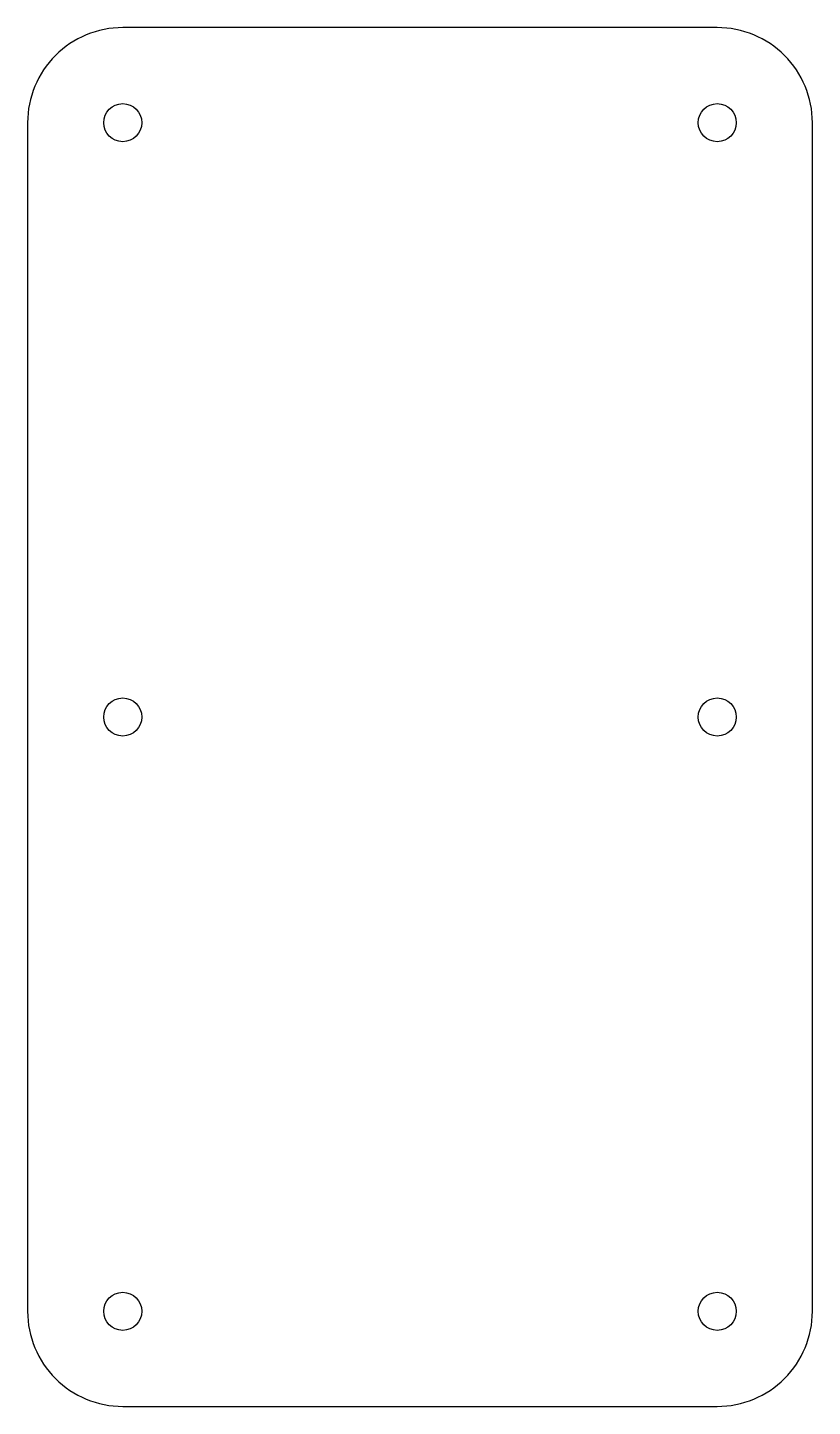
# Model space of a CAD drawing. Header units: millimetres. Extents: x -3 to 63, y -3 to 113.
import ezdxf

# ---------------------------------------------------------------- set-up
doc = ezdxf.new("R2010")
doc.units = ezdxf.units.MM
doc.layers.get('0').update_dxf_attribs({"linetype": 'CONTINUOUS'})

msp = doc.modelspace()

# ---------------------------------------------------------------- linework, layer by layer
msp.add_lwpolyline([(63, 105, 0.414214), (55, 113), (5, 113, 0.414214), (-3, 105), (-3, 5, 0.414214), (5, -3), (55, -3, 0.414214), (63, 5)], format="xyb", close=True)
for centre in [(5, 105), (55, 105), (5, 55), (55, 55), (5, 5), (55, 5)]:
    msp.add_circle(centre, 1.6)

doc.saveas('drawing.dxf')
